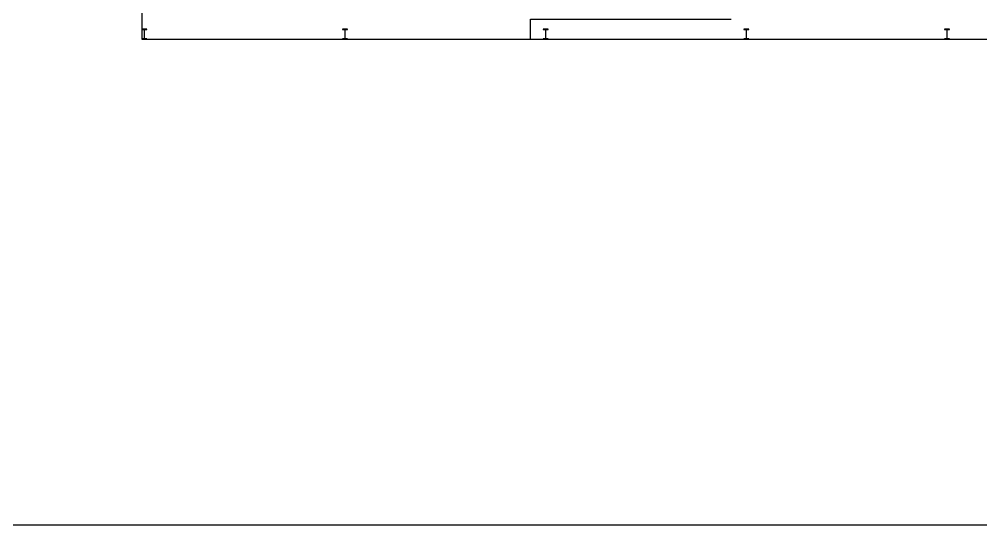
# Model space of a CAD drawing. Header units: centimetres. Extents: x 26200 to 113000, y -600 to 9300.
# Drawn here: x 54105 to 56981, y -600 to 913 of the extents above; entities that cross this region are included whole.
import ezdxf

# ---------------------------------------------------------------- set-up
doc = ezdxf.new("R2010")
doc.units = ezdxf.units.CM
doc.linetypes.add('HIDDEN2', pattern=[0.1875, 0.125, -0.0625])
for name, color, linetype in [('A-ELEV-01', 8, 'Continuous'), ('ROTAS-PAFTA', 144, 'Continuous'), ('S-STEL', 3, 'Continuous')]:
    doc.layers.add(name, color=color, linetype=linetype)

# ---------------------------------------------------------------- blocks, each defined once
blk = doc.blocks.new('300')
blk.add_lwpolyline([(0, 0), (150, 0), (150, 10.7), (93.55, 10.7, -0.41421356), (78.55, 25.7), (78.55, 274.3, -0.41421356), (93.55, 289.3), (150, 289.3), (150, 300), (0, 300), (0, 289.3), (56.45, 289.3, -0.41421356), (71.45, 274.3), (71.45, 25.7, -0.41421356), (56.45, 10.7), (0, 10.7)], format="xyb", close=True)

msp = doc.modelspace()

# ---------------------------------------------------------------- linework, layer by layer
at = {"layer": 'A-ELEV-01'}
msp.add_line((55634.5, 853.6, 0), (58724.5, 853.6), dxfattribs=at)
at = {"layer": 'A-ELEV-01', "linetype": 'HIDDEN2', "ltscale": 2, "elevation": 0}
msp.add_lwpolyline([(54472, 1506.6), (54472, 853.6), (55634.5, 853.6)], dxfattribs=at)
at = {"layer": 'A-ELEV-01', "elevation": 0}
msp.add_lwpolyline([(55634.5, 853.6), (55634.5, 853.6), (55634.5, 913.6), (56234.5, 913.6)], dxfattribs=at)
at = {"layer": 'ROTAS-PAFTA'}
msp.add_lwpolyline([(44000, -600), (75600, -600), (75600, 9300), (44000, 9300)], close=True, dxfattribs=at)

# ---------------------------------------------------------------- block references
at = {"layer": 'S-STEL', "xscale": 0.1, "yscale": 0.1, "zscale": 0.1}
for p in [(54472, 853.6, 0), (55072, 853.6), (55672, 853.6), (56272, 853.6), (56872, 853.6)]:
    msp.add_blockref('300', p, dxfattribs=at)

doc.saveas('drawing.dxf')
